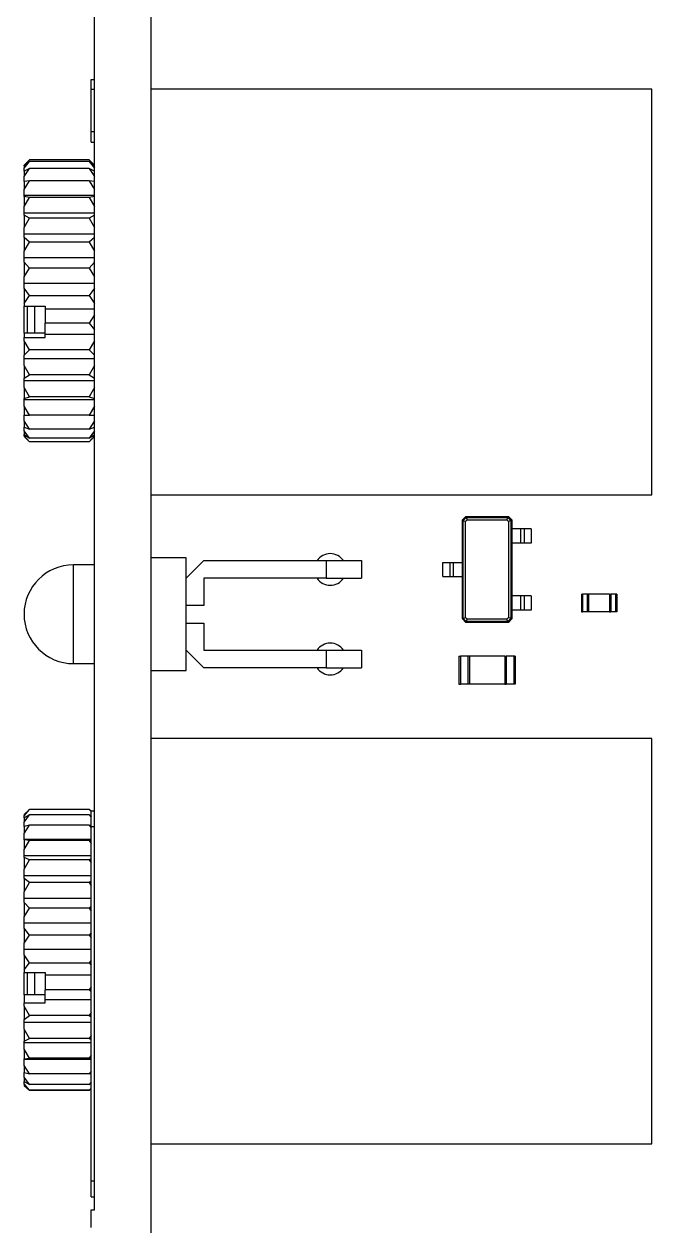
# Model space of a CAD drawing. Extents: x 437 to 795, y 364 to 621.
# Drawn here: x 711.6 to 747.2, y 492.4 to 560.6 of the extents above; entities that cross this region are included whole.
import ezdxf

# ---------------------------------------------------------------- set-up
doc = ezdxf.new("R2010")
doc.units = 0
doc.layers.get('0').update_dxf_attribs({"linetype": 'CONTINUOUS'})

msp = doc.modelspace()

# ---------------------------------------------------------------- linework, layer by layer
at = {"color": 7, "linetype": 'CONTINUOUS'}
for p, q in [((718.757, 364.345), (718.757, 621.345)), ((715.557, 493.345), (715.557, 614.845)), ((715.357, 556.929), (715.357, 557.473)), ((715.357, 557.473), (715.557, 557.473)), ((715.357, 556.929), (715.557, 556.929)), ((715.357, 554.515), (715.357, 556.929)), ((747.157, 556.915), (718.757, 556.915)), ((747.157, 533.915), (747.157, 556.915)), ((715.357, 554.515), (715.557, 554.515)), ((715.357, 553.915), (715.357, 554.515)), ((715.357, 553.915), (715.557, 553.915)), ((711.557, 552.613), (711.857, 552.909)), ((711.557, 552.438), (711.857, 552.814)), ((711.857, 552.814), (711.557, 552.573)), ((711.652, 552.711), (711.557, 552.615)), ((711.557, 552.615), (711.557, 552.613)), ((711.557, 552.573), (711.557, 552.613)), ((711.557, 552.573), (711.557, 552.438)), ((711.557, 552.271), (711.557, 552.438)), ((711.557, 551.973), (711.857, 552.414)), ((711.857, 552.414), (711.557, 552.271)), ((715.257, 552.909), (711.857, 552.909)), ((715.257, 552.814), (711.857, 552.814)), ((715.257, 552.414), (711.857, 552.414)), ((715.257, 552.909), (715.557, 552.613)), ((715.257, 552.814), (715.557, 552.438)), ((715.557, 552.573), (715.257, 552.814)), ((715.257, 552.414), (715.557, 551.973)), ((715.557, 552.271), (715.257, 552.414)), ((715.557, 552.615), (715.461, 552.711)), ((711.557, 552.271), (711.557, 551.973)), ((711.557, 551.686), (711.557, 551.973)), ((711.557, 551.237), (711.857, 551.727)), ((711.857, 551.727), (711.557, 551.686)), ((711.557, 551.686), (711.557, 551.237)), ((715.257, 551.727), (711.857, 551.727)), ((715.257, 551.727), (715.557, 551.237)), ((715.557, 551.686), (715.257, 551.727)), ((711.557, 550.885), (711.557, 551.237)), ((715.557, 550.885), (711.557, 550.885)), ((711.557, 550.84), (711.557, 550.885)), ((711.857, 550.778), (711.557, 550.84)), ((711.557, 550.84), (711.557, 550.258)), ((711.557, 550.258), (711.857, 550.778)), ((715.257, 550.778), (711.857, 550.778)), ((715.557, 550.84), (715.257, 550.778)), ((715.257, 550.778), (715.557, 550.258)), ((711.557, 549.885), (711.557, 550.258)), ((715.557, 549.885), (711.557, 549.885)), ((711.557, 549.767), (711.557, 549.885)), ((711.857, 549.603), (711.557, 549.767)), ((711.557, 549.767), (711.557, 549.074)), ((715.557, 549.767), (715.257, 549.603)), ((711.557, 549.074), (711.857, 549.603)), ((711.557, 548.693), (711.557, 549.074)), ((715.257, 549.603), (711.857, 549.603)), ((715.257, 549.603), (715.557, 549.074)), ((715.557, 548.693), (711.557, 548.693)), ((711.557, 548.507), (711.557, 548.693)), ((711.857, 548.248), (711.557, 548.507)), ((711.557, 548.507), (711.557, 547.73)), ((711.557, 547.73), (711.857, 548.248)), ((715.257, 548.248), (711.857, 548.248)), ((715.557, 548.507), (715.257, 548.248)), ((715.257, 548.248), (715.557, 547.73)), ((711.557, 547.357), (711.557, 547.73)), ((715.557, 547.357), (711.557, 547.357)), ((711.557, 547.11), (711.557, 547.357)), ((711.857, 546.766), (711.557, 547.11)), ((711.557, 547.11), (711.557, 546.277)), ((715.557, 547.11), (715.257, 546.766)), ((711.557, 546.277), (711.857, 546.766)), ((711.557, 545.926), (711.557, 546.277)), ((715.257, 546.766), (711.857, 546.766)), ((715.257, 546.766), (715.557, 546.277)), ((711.557, 545.926), (715.557, 545.926)), ((711.557, 545.628), (711.557, 545.926)), ((711.857, 545.212), (711.557, 545.628)), ((711.557, 545.628), (711.557, 544.773)), ((715.557, 545.628), (715.257, 545.212)), ((711.557, 544.773), (711.857, 545.212)), ((711.857, 545.212), (715.257, 545.212)), ((715.257, 545.212), (715.557, 544.773)), ((711.557, 544.773), (711.557, 544.608)), ((711.557, 544.608), (712.757, 544.608)), ((711.557, 543.086), (711.557, 544.608)), ((711.757, 543.086), (711.757, 544.608)), ((712.157, 544.608), (712.157, 543.086)), ((712.757, 544.608), (712.757, 544.457)), ((712.757, 544.457), (715.557, 544.457)), ((712.757, 544.457), (712.757, 543.646)), ((715.257, 543.646), (712.757, 543.646)), ((712.757, 543.006), (712.757, 543.646)), ((715.557, 544.118), (715.257, 543.646)), ((715.257, 543.646), (715.557, 543.274)), ((712.757, 543.086), (711.557, 543.086)), ((711.557, 543.086), (711.557, 542.831)), ((711.557, 542.639), (711.557, 542.831)), ((711.557, 542.831), (712.757, 542.831)), ((715.557, 543.006), (712.757, 543.006)), ((712.757, 542.831), (712.757, 543.006)), ((711.857, 542.13), (711.557, 542.639)), ((711.557, 542.639), (711.557, 541.837)), ((711.557, 541.837), (711.857, 542.13)), ((715.257, 542.13), (711.857, 542.13)), ((715.557, 542.639), (715.257, 542.13)), ((715.257, 542.13), (715.557, 541.837)), ((711.557, 541.627), (711.557, 541.837)), ((715.557, 541.627), (711.557, 541.627)), ((711.557, 541.248), (711.557, 541.627)), ((711.857, 540.72), (711.557, 541.248)), ((711.557, 541.248), (711.557, 540.52)), ((715.557, 541.248), (715.257, 540.72)), ((711.557, 540.52), (711.857, 540.72)), ((711.557, 540.375), (711.557, 540.52)), ((715.557, 540.375), (711.557, 540.375)), ((711.557, 539.997), (711.557, 540.375)), ((715.257, 540.72), (711.857, 540.72)), ((715.257, 540.72), (715.557, 540.52)), ((711.857, 539.472), (711.557, 539.997)), ((711.557, 539.997), (711.557, 539.371)), ((711.557, 539.371), (711.857, 539.472)), ((715.257, 539.472), (711.857, 539.472)), ((715.557, 539.997), (715.257, 539.472)), ((715.257, 539.472), (715.557, 539.371)), ((711.557, 539.298), (711.557, 539.371)), ((715.557, 539.298), (711.557, 539.298)), ((711.557, 538.936), (711.557, 539.298)), ((711.857, 538.433), (711.557, 538.936)), ((711.557, 538.936), (711.557, 538.435)), ((715.557, 538.936), (715.257, 538.433)), ((711.557, 538.435), (711.857, 538.433)), ((711.557, 538.104), (711.557, 538.435)), ((711.857, 537.642), (711.557, 538.104)), ((711.557, 538.104), (711.557, 537.748)), ((715.257, 538.433), (711.857, 538.433)), ((715.257, 538.433), (715.557, 538.435)), ((715.557, 538.104), (715.257, 537.642)), ((711.557, 537.748), (711.857, 537.642)), ((711.557, 537.534), (711.557, 537.748)), ((711.857, 537.132), (711.557, 537.534)), ((711.557, 537.534), (711.557, 537.336)), ((711.557, 537.336), (711.857, 537.132)), ((711.557, 537.248), (711.557, 537.336)), ((715.257, 537.642), (711.857, 537.642)), ((715.257, 537.642), (715.557, 537.748)), ((715.557, 537.534), (715.257, 537.132)), ((715.257, 537.132), (715.557, 537.336)), ((711.857, 536.92), (711.557, 537.248)), ((711.557, 537.248), (711.557, 537.215)), ((711.557, 537.215), (711.652, 537.119)), ((711.654, 537.12), (711.857, 536.92)), ((715.257, 537.132), (711.857, 537.132)), ((715.257, 536.92), (711.857, 536.92)), ((715.557, 537.248), (715.257, 536.92)), ((715.257, 536.92), (715.46, 537.12)), ((715.461, 537.119), (715.557, 537.215)), ((718.757, 533.915), (747.157, 533.915)), ((736.407, 532.485), (736.597, 532.675)), ((736.457, 532.46), (736.622, 532.625)), ((736.597, 532.675), (739.017, 532.675)), ((736.597, 532.675), (736.622, 532.625)), ((736.622, 532.625), (738.992, 532.625)), ((736.622, 532.625), (736.688, 532.491)), ((738.992, 532.625), (738.925, 532.491)), ((739.017, 532.675), (738.992, 532.625)), ((738.992, 532.625), (739.157, 532.46)), ((739.017, 532.675), (739.207, 532.485)), ((736.407, 532.485), (736.457, 532.46)), ((736.407, 530.075), (736.407, 532.485)), ((736.457, 532.46), (736.59, 532.393)), ((736.457, 530.075), (736.457, 532.46)), ((736.59, 532.393), (736.688, 532.491)), ((736.59, 526.957), (736.59, 532.393)), ((736.688, 532.491), (738.925, 532.491)), ((738.925, 532.491), (739.023, 532.393)), ((739.157, 532.46), (739.023, 532.393)), ((739.023, 532.393), (739.023, 526.957)), ((739.207, 532.485), (739.157, 532.46)), ((739.157, 532.46), (739.157, 531.975)), ((739.157, 531.975), (739.157, 531.175)), ((739.207, 531.975), (739.157, 531.975)), ((739.207, 532.485), (739.207, 531.975)), ((739.207, 531.975), (739.207, 531.175)), ((739.707, 531.975), (739.207, 531.975)), ((739.707, 531.975), (739.707, 531.175)), ((739.907, 531.975), (739.707, 531.975)), ((739.907, 531.975), (739.907, 531.175)), ((740.307, 531.975), (739.907, 531.975)), ((740.307, 531.975), (740.307, 531.175)), ((739.157, 531.175), (739.157, 528.175)), ((739.207, 531.175), (739.157, 531.175)), ((739.707, 531.175), (739.207, 531.175)), ((739.207, 531.175), (739.207, 528.175)), ((739.907, 531.175), (739.707, 531.175)), ((740.307, 531.175), (739.907, 531.175)), ((715.557, 529.935), (714.357, 529.935)), ((714.357, 524.335), (714.357, 529.935)), ((720.757, 530.335), (718.757, 530.335)), ((720.757, 523.935), (720.757, 530.335)), ((720.757, 529.175), (721.757, 530.175)), ((721.757, 530.175), (728.687, 530.175)), ((728.687, 530.175), (728.687, 529.175)), ((728.687, 530.175), (730.687, 530.175)), ((730.687, 530.175), (730.687, 529.175)), ((735.307, 529.275), (735.307, 530.075)), ((735.307, 530.075), (735.707, 530.075)), ((735.707, 529.275), (735.707, 530.075)), ((735.707, 530.075), (735.907, 530.075)), ((735.907, 529.275), (735.907, 530.075)), ((735.907, 530.075), (736.407, 530.075)), ((736.407, 530.075), (736.457, 530.075)), ((736.407, 529.275), (736.407, 530.075)), ((736.457, 529.275), (736.457, 530.075)), ((721.757, 529.175), (721.757, 527.635)), ((728.687, 529.175), (721.757, 529.175)), ((728.687, 529.175), (730.687, 529.175)), ((735.307, 529.275), (735.707, 529.275)), ((735.707, 529.275), (735.907, 529.275)), ((735.907, 529.275), (736.407, 529.275)), ((736.407, 526.865), (736.407, 529.275)), ((736.407, 529.275), (736.457, 529.275)), ((736.457, 526.89), (736.457, 529.275)), ((739.157, 528.175), (739.157, 527.375)), ((739.207, 528.175), (739.157, 528.175)), ((739.207, 528.175), (739.207, 527.375)), ((739.707, 528.175), (739.207, 528.175)), ((739.707, 528.175), (739.707, 527.375)), ((739.907, 528.175), (739.707, 528.175)), ((739.907, 528.175), (739.907, 527.375)), ((740.307, 528.175), (739.907, 528.175)), ((740.307, 528.175), (740.307, 527.375)), ((743.157, 528.27), (743.157, 527.27)), ((743.157, 528.27), (743.227, 528.27)), ((743.227, 528.27), (743.227, 527.27)), ((743.487, 528.27), (743.227, 528.27)), ((743.487, 528.27), (743.487, 527.27)), ((743.557, 528.27), (743.487, 528.27)), ((743.557, 528.27), (743.557, 527.27)), ((744.757, 528.27), (743.557, 528.27)), ((744.757, 528.27), (744.827, 528.27)), ((744.757, 528.27), (744.757, 527.27)), ((744.827, 528.27), (744.827, 527.27)), ((745.087, 528.27), (744.827, 528.27)), ((745.087, 528.27), (745.087, 527.27)), ((745.157, 528.27), (745.087, 528.27)), ((745.157, 528.27), (745.157, 527.27)), ((721.757, 527.635), (720.757, 527.635)), ((739.157, 527.375), (739.157, 526.89)), ((739.207, 527.375), (739.157, 527.375)), ((739.707, 527.375), (739.207, 527.375)), ((739.207, 527.375), (739.207, 526.865)), ((739.907, 527.375), (739.707, 527.375)), ((740.307, 527.375), (739.907, 527.375)), ((743.157, 527.27), (743.227, 527.27)), ((743.487, 527.27), (743.227, 527.27)), ((743.557, 527.27), (743.487, 527.27)), ((744.757, 527.27), (743.557, 527.27)), ((744.757, 527.27), (744.827, 527.27)), ((745.087, 527.27), (744.827, 527.27)), ((745.157, 527.27), (745.087, 527.27)), ((720.757, 526.635), (721.757, 526.635)), ((721.757, 526.635), (721.757, 525.095)), ((736.407, 526.865), (736.457, 526.89)), ((736.597, 526.675), (736.407, 526.865)), ((736.457, 526.89), (736.59, 526.957)), ((736.622, 526.725), (736.457, 526.89)), ((736.688, 526.858), (736.59, 526.957)), ((736.597, 526.675), (736.622, 526.725)), ((739.017, 526.675), (736.597, 526.675)), ((736.622, 526.725), (736.688, 526.858)), ((738.992, 526.725), (736.622, 526.725)), ((738.925, 526.858), (736.688, 526.858)), ((739.023, 526.957), (738.925, 526.858)), ((738.992, 526.725), (738.925, 526.858)), ((739.157, 526.89), (738.992, 526.725)), ((739.017, 526.675), (738.992, 526.725)), ((739.207, 526.865), (739.017, 526.675)), ((739.157, 526.89), (739.023, 526.957)), ((739.207, 526.865), (739.157, 526.89)), ((721.757, 524.095), (720.757, 525.095)), ((721.757, 525.095), (728.687, 525.095)), ((728.687, 525.095), (728.687, 524.095)), ((728.687, 525.095), (730.687, 525.095)), ((730.687, 525.095), (730.687, 524.095)), ((736.207, 524.76), (736.207, 523.16)), ((736.207, 524.76), (736.297, 524.76)), ((736.297, 524.76), (736.297, 523.16)), ((736.717, 524.76), (736.297, 524.76)), ((736.717, 524.76), (736.717, 523.16)), ((736.807, 524.76), (736.717, 524.76)), ((736.807, 524.76), (736.807, 523.16)), ((738.807, 524.76), (736.807, 524.76)), ((738.807, 524.76), (738.807, 523.16)), ((738.807, 524.76), (738.897, 524.76)), ((738.897, 524.76), (738.897, 523.16)), ((739.317, 524.76), (738.897, 524.76)), ((739.317, 524.76), (739.317, 523.16)), ((739.407, 524.76), (739.317, 524.76)), ((739.407, 524.76), (739.407, 523.16)), ((714.357, 524.335), (715.557, 524.335)), ((718.757, 523.935), (720.757, 523.935)), ((728.687, 524.095), (721.757, 524.095)), ((728.687, 524.095), (730.687, 524.095)), ((736.207, 523.16), (736.297, 523.16)), ((736.717, 523.16), (736.297, 523.16)), ((736.807, 523.16), (736.717, 523.16)), ((738.807, 523.16), (736.807, 523.16)), ((738.807, 523.16), (738.897, 523.16)), ((739.317, 523.16), (738.897, 523.16)), ((739.407, 523.16), (739.317, 523.16)), ((747.157, 520.085), (718.757, 520.085)), ((747.157, 497.085), (747.157, 520.085)), ((711.557, 515.703), (711.857, 516.052)), ((711.857, 516.052), (711.557, 515.78)), ((711.557, 515.78), (711.557, 515.703)), ((711.557, 515.338), (711.857, 515.758)), ((711.857, 515.758), (711.557, 515.58)), ((711.557, 515.58), (711.557, 515.703)), ((711.557, 515.58), (711.557, 515.338)), ((715.257, 516.052), (711.857, 516.052)), ((715.257, 515.758), (711.857, 515.758)), ((715.257, 516.052), (715.357, 515.936)), ((715.357, 515.961), (715.257, 516.052)), ((715.257, 515.758), (715.357, 515.618)), ((715.357, 515.698), (715.257, 515.758)), ((715.357, 515.985), (715.557, 515.985)), ((715.357, 515.085), (715.357, 515.985)), ((711.557, 515.091), (711.557, 515.338)), ((711.557, 514.694), (711.857, 515.169)), ((711.857, 515.169), (711.557, 515.091)), ((711.557, 515.091), (711.557, 514.694)), ((715.257, 515.169), (711.857, 515.169)), ((715.257, 515.169), (715.357, 515.01)), ((715.357, 515.143), (715.257, 515.169)), ((715.357, 494.985), (715.357, 515.085)), ((715.357, 515.085), (715.557, 515.085)), ((711.557, 514.352), (711.557, 514.694)), ((715.357, 514.352), (711.557, 514.352)), ((711.557, 514.334), (711.557, 514.352)), ((711.857, 514.307), (711.557, 514.334)), ((711.557, 514.334), (711.557, 513.796)), ((711.557, 513.796), (711.857, 514.307)), ((715.257, 514.307), (711.857, 514.307)), ((715.357, 514.316), (715.257, 514.307)), ((715.257, 514.307), (715.357, 514.137)), ((711.557, 513.428), (711.557, 513.796)), ((715.357, 513.428), (711.557, 513.428)), ((711.557, 513.336), (711.557, 513.428)), ((711.857, 513.207), (711.557, 513.336)), ((711.557, 513.336), (711.557, 512.679)), ((711.557, 512.679), (711.857, 513.207)), ((715.257, 513.207), (711.857, 513.207)), ((715.357, 513.25), (715.257, 513.207)), ((715.257, 513.207), (715.357, 513.031)), ((711.557, 512.299), (711.557, 512.679)), ((715.357, 512.299), (711.557, 512.299)), ((711.557, 512.136), (711.557, 512.299)), ((711.857, 511.91), (711.557, 512.136)), ((711.557, 512.136), (711.557, 511.385)), ((711.557, 511.385), (711.857, 511.91)), ((715.257, 511.91), (711.857, 511.91)), ((715.357, 511.985), (715.257, 511.91)), ((715.257, 511.91), (715.357, 511.735)), ((711.557, 511.008), (711.557, 511.385)), ((715.357, 511.008), (711.557, 511.008)), ((711.557, 510.781), (711.557, 511.008)), ((711.857, 510.465), (711.557, 510.781)), ((711.557, 510.781), (711.557, 509.964)), ((711.557, 509.964), (711.857, 510.465)), ((715.257, 510.465), (711.857, 510.465)), ((715.357, 510.57), (715.257, 510.465)), ((715.257, 510.465), (715.357, 510.298)), ((711.557, 509.604), (711.557, 509.964)), ((715.357, 509.604), (711.557, 509.604)), ((711.557, 509.322), (711.557, 509.604)), ((711.857, 508.93), (711.557, 509.322)), ((711.557, 509.322), (711.557, 508.471)), ((711.557, 508.471), (711.857, 508.93)), ((715.257, 508.93), (711.857, 508.93)), ((715.357, 509.06), (715.257, 508.93)), ((715.257, 508.93), (715.357, 508.777)), ((711.557, 508.142), (711.557, 508.471)), ((711.557, 508.142), (715.357, 508.142)), ((711.557, 507.815), (711.557, 508.142)), ((711.857, 507.361), (711.557, 507.815)), ((711.557, 507.815), (711.557, 506.964)), ((711.557, 506.964), (711.857, 507.361)), ((711.857, 507.361), (715.257, 507.361)), ((715.357, 507.513), (715.257, 507.361)), ((715.257, 507.361), (715.357, 507.229)), ((711.557, 506.964), (711.557, 506.814)), ((711.557, 506.814), (712.757, 506.814)), ((711.557, 505.543), (711.557, 506.814)), ((711.757, 505.543), (711.757, 506.814)), ((712.157, 506.814), (712.157, 505.543)), ((712.757, 506.814), (712.757, 506.678)), ((712.757, 506.678), (715.357, 506.678)), ((712.757, 506.678), (712.757, 505.821)), ((715.357, 505.987), (715.257, 505.821)), ((712.757, 505.543), (711.557, 505.543)), ((711.557, 505.543), (711.557, 505.088)), ((715.257, 505.821), (712.757, 505.821)), ((712.757, 505.268), (712.757, 505.821)), ((715.257, 505.821), (715.357, 505.714)), ((711.557, 504.891), (711.557, 505.088)), ((711.557, 505.088), (712.757, 505.088)), ((711.857, 504.367), (711.557, 504.891)), ((711.557, 504.891), (711.557, 504.134)), ((715.357, 505.268), (712.757, 505.268)), ((712.757, 505.088), (712.757, 505.268)), ((711.557, 504.134), (711.857, 504.367)), ((711.557, 503.966), (711.557, 504.134)), ((715.357, 503.966), (711.557, 503.966)), ((711.557, 503.586), (711.557, 503.966)), ((715.257, 504.367), (711.857, 504.367)), ((715.357, 504.542), (715.257, 504.367)), ((715.257, 504.367), (715.357, 504.29)), ((711.857, 503.057), (711.557, 503.586)), ((711.557, 503.586), (711.557, 502.92)), ((711.557, 502.92), (711.857, 503.057)), ((711.557, 502.822), (711.557, 502.92)), ((715.357, 502.822), (711.557, 502.822)), ((711.557, 502.453), (711.557, 502.822)), ((715.257, 503.057), (711.857, 503.057)), ((715.357, 503.233), (715.257, 503.057)), ((715.257, 503.057), (715.357, 503.011)), ((711.857, 501.94), (711.557, 502.453)), ((711.557, 502.453), (711.557, 501.905)), ((711.557, 501.905), (711.857, 501.94)), ((711.557, 501.881), (711.557, 501.905)), ((715.357, 501.881), (711.557, 501.881)), ((711.557, 501.537), (711.557, 501.881)), ((715.257, 501.94), (711.857, 501.94)), ((715.357, 502.111), (715.257, 501.94)), ((715.257, 501.94), (715.357, 501.928)), ((711.857, 501.058), (711.557, 501.537)), ((711.557, 501.537), (711.557, 501.128)), ((715.357, 501.218), (715.257, 501.058)), ((711.557, 501.128), (711.857, 501.058)), ((711.557, 500.872), (711.557, 501.128)), ((711.857, 500.447), (711.557, 500.872)), ((711.557, 500.872), (711.557, 500.618)), ((711.557, 500.618), (711.857, 500.447)), ((711.557, 500.485), (711.557, 500.618)), ((715.257, 501.058), (711.857, 501.058)), ((715.257, 501.058), (715.357, 501.082)), ((715.357, 500.589), (715.257, 500.447)), ((711.857, 500.13), (711.557, 500.485)), ((711.557, 500.485), (711.557, 500.394)), ((711.557, 500.394), (711.857, 500.13)), ((711.557, 500.39), (711.557, 500.394)), ((711.857, 500.118), (711.557, 500.39)), ((715.257, 500.447), (711.857, 500.447)), ((715.257, 500.13), (711.857, 500.13)), ((715.257, 500.118), (711.857, 500.118)), ((715.257, 500.447), (715.357, 500.504)), ((715.357, 500.248), (715.257, 500.13)), ((715.257, 500.13), (715.357, 500.218)), ((715.357, 500.208), (715.257, 500.118)), ((718.757, 497.085), (747.157, 497.085)), ((715.357, 494.985), (715.557, 494.985)), ((715.357, 494.085), (715.357, 494.985)), ((715.357, 494.085), (715.557, 494.085)), ((715.357, 492.345), (715.357, 493.345)), ((715.357, 493.345), (715.557, 493.345))]:
    msp.add_line(p, q, dxfattribs=at)
for centre, radius, start, end in [((728.917, 529.675), 0.9, 33.74899, 146.25101), ((714.357, 527.135), 2.8, 90, 180), ((728.917, 529.675), 0.9, 213.74899, 326.25101), ((714.357, 527.135), 2.8, 180, 270), ((728.917, 524.595), 0.9, 33.74899, 146.25101), ((728.917, 524.595), 0.9, 213.74899, 326.25101)]:
    msp.add_arc(centre, radius, start, end, dxfattribs=at)

doc.saveas('drawing.dxf')
